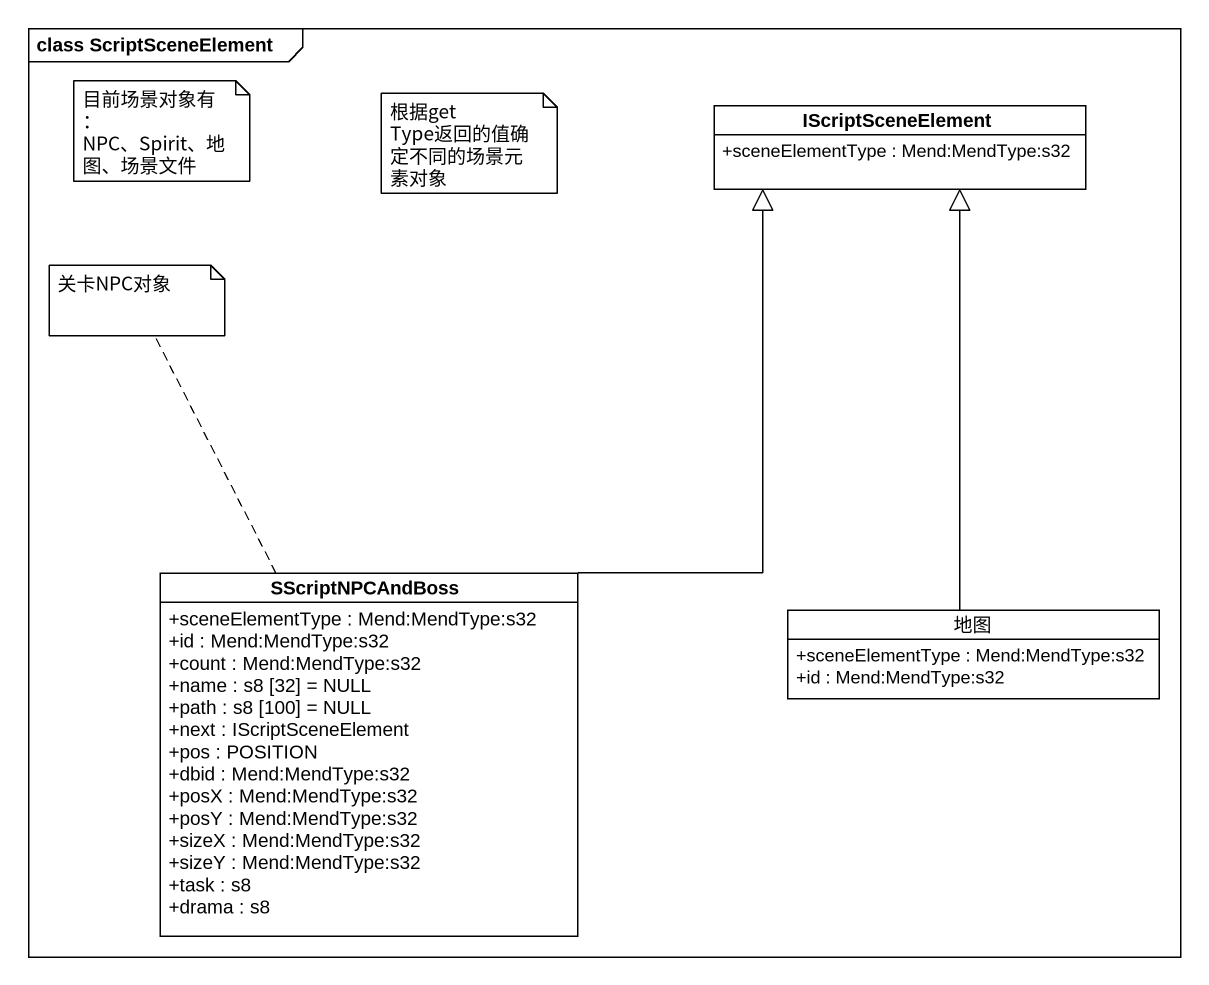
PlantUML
@startuml
mainframe class ScriptSceneElement
hide circle
hide empty members
skinparam classAttributeIconSize 0
class IScriptSceneElement {
  +sceneElementType : Mend:MendType:s32
}
class SScriptNPCAndBoss {
  +sceneElementType : Mend:MendType:s32
  +id : Mend:MendType:s32
  +count : Mend:MendType:s32
  +name : s8 [32] = NULL
  +path : s8 [100] = NULL
  +next : IScriptSceneElement
  +pos : POSITION
  +dbid : Mend:MendType:s32
  +posX : Mend:MendType:s32
  +posY : Mend:MendType:s32
  +sizeX : Mend:MendType:s32
  +sizeY : Mend:MendType:s32
  +task : s8
  +drama : s8
}
class 地图 {
  +sceneElementType : Mend:MendType:s32
  +id : Mend:MendType:s32
}
SScriptNPCAndBoss -up-|> IScriptSceneElement
地图 -up-|> IScriptSceneElement
note as N1
  目前场景对象有：
  NPC、Spirit、地图、场景文件
end note
note as N2
  根据getType返回的值确定不同的场景元素对象
end note
note top of SScriptNPCAndBoss : 关卡NPC对象
@enduml
